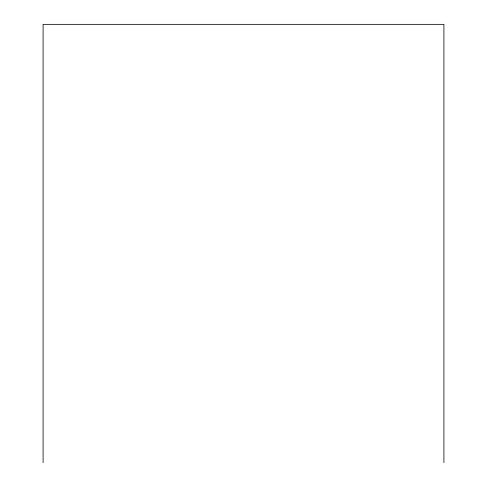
<?xml version="1.0" encoding="UTF-8"?>
<svg xmlns="http://www.w3.org/2000/svg" width="487" height="487" viewBox="0 0 487 487"><rect width="100%" height="100%" fill="white"/><g stroke="black" fill="none" stroke-linecap="round" stroke-linejoin="round"><path stroke-width="0.73" d="M443.907 462.65L443.907 24.35L43.093 24.35L43.093 462.65"/></g></svg>
